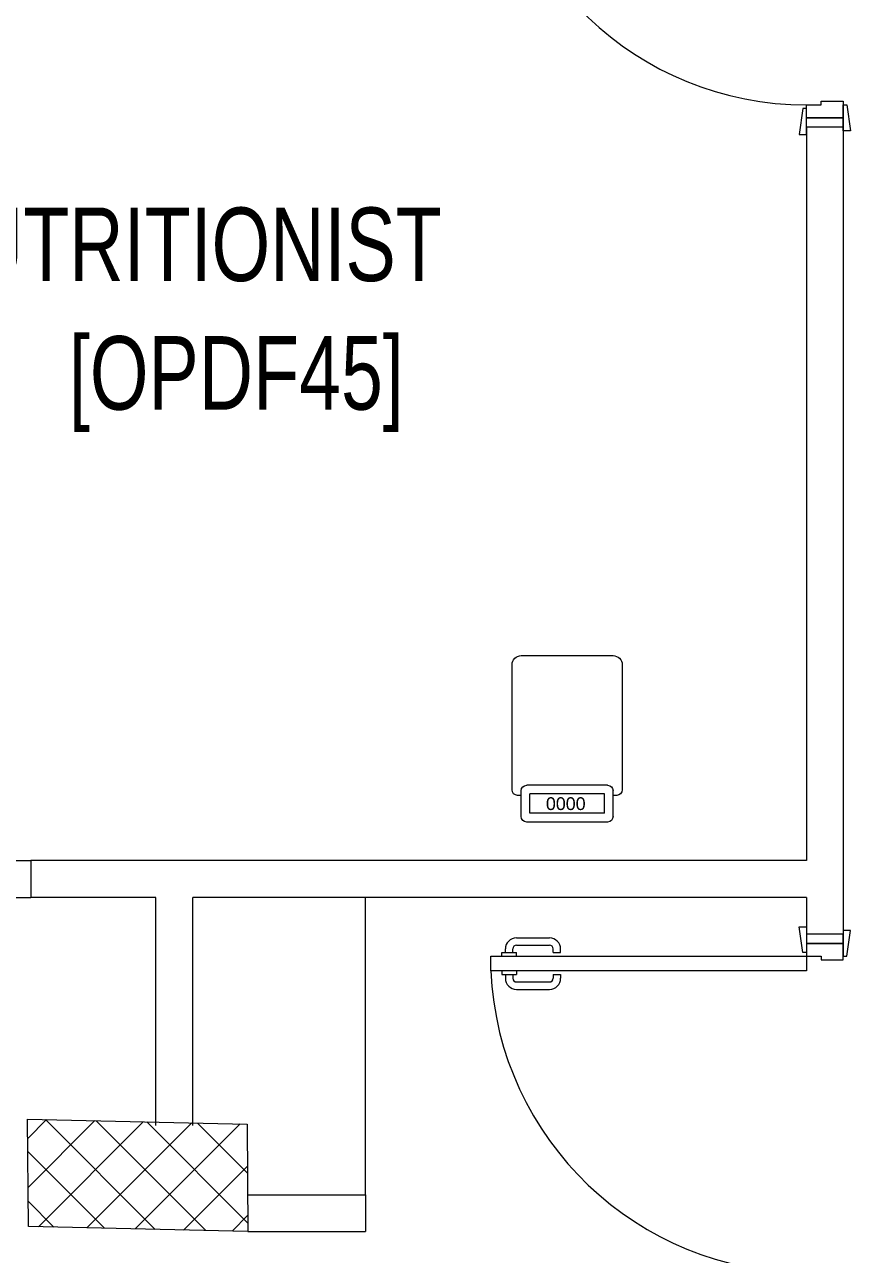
# Model space of a CAD drawing. Header units: millimetres. Extents: x -2143172 to 5255, y -610845 to 279739.
# Drawn here: x -1228018 to -1225768, y -18416 to -15071 of the extents above; entities that cross this region are included whole.
import ezdxf

# ---------------------------------------------------------------- set-up
doc = ezdxf.new("R2010")
doc.units = ezdxf.units.MM
doc.header["$LTSCALE"] = 30
for name, color, linetype, lineweight in [('72_EGR_BASE_TEXT', 7, 'Continuous', 5), ('Aluminum', 7, 'Continuous', 5), ('C-HYDR-CTCH', 6, 'Continuous', 5), ('Hatch', 252, 'Continuous', 5), ('LOADING', 163, 'Continuous', 5), ('Structure', 20, 'Continuous', 5), ('Walls', 32, 'Continuous', 5)]:
    doc.layers.add(name, color=color, linetype=linetype, lineweight=lineweight)
doc.layers.add('Wooden Joinery', color=7, linetype='Continuous', lineweight=5, true_color=0x521300)
doc.styles.get("Standard").update_dxf_attribs({"font": ''})
doc.styles.add('X3G_ENTITY_9EC9', font='swisscl.ttf', dxfattribs={"height": 0.2})
doc.styles.add('X3G_ENTITY_9F38', font='swisscl.ttf', dxfattribs={"height": 0.2})
doc.styles.get('Standard').set_extended_font_data('@Arial Unicode MS')

# ---------------------------------------------------------------- blocks, each defined once
blk = doc.blocks.new('A$C72370EFE')
at = {"layer": 'Wooden Joinery'}
for p, q in [((-0.01, -0.03), (-0.01, -0.07)), ((0, -0.03), (-0.01, -0.03)), ((0.04, -0.03), (0.05, -0.03)), ((0.05, -0.03), (0.05, -0.07)), ((-0.01, -0.04), (-0.02, -0.04)), ((-0.01, -0.06), (-0.02, -0.06)), ((0.05, -0.04), (0.06, -0.04)), ((0.05, -0.06), (0.06, -0.06)), ((-0.05, -0.07), (-0.05, -0.16)), ((-0.03, -0.07), (-0.03, -0.16)), ((0, -0.07), (-0.01, -0.07)), ((0.04, -0.07), (0.05, -0.07)), ((0.07, -0.07), (0.07, -0.16)), ((0.09, -0.07), (0.09, -0.16)), ((-0.01, -0.17), (-0.02, -0.17)), ((-0.01, -0.19), (-0.02, -0.19)), ((-0.01, -0.17), (-0.01, -0.19)), ((0.05, -0.17), (0.06, -0.17)), ((0.05, -0.17), (0.05, -0.19)), ((0.05, -0.19), (0.06, -0.19))]:
    blk.add_line(p, q, dxfattribs=at)
for centre, radius, start, end in [((-0.02, -0.07), 0.03, 90, 180), ((-0.02, -0.07), 0.01, 90, 180), ((0.06, -0.07), 0.03, 0, 90), ((0.06, -0.07), 0.01, 0, 90), ((-0.02, -0.16), 0.03, 180, 270), ((-0.02, -0.16), 0.01, 180, 270), ((0.06, -0.16), 0.01, 270, 0), ((0.06, -0.16), 0.03, 270, 0)]:
    blk.add_arc(centre, radius, start, end, dxfattribs=at)
blk = doc.blocks.new('A$C5DAD61B4')
at = {"layer": 'Wooden Joinery'}
for points in [[(80, 959.1), (80, 969.1), (10, 979.1), (10, 959.1)], [(940, 959.1), (940, 969.1), (1010, 979.1), (1010, 959.1)], [(70, 859.1), (70, 849.1), (0, 839.1), (0, 859.1)], [(120, 859.1), (120, 0), (80, 0), (80, 859.1)], [(950, 859.1), (950, 849.1), (1020, 839.1), (1020, 859.1)]]:
    blk.add_lwpolyline(points, close=True, dxfattribs=at)
for points in [[(45, 859.1), (45, 959.1), (20, 959.1), (20, 859.1), (45, 859.1)], [(45, 859.1), (80, 859.1), (80, 899.1), (90, 899.1), (90, 959.1), (45, 959.1), (45, 859.1)], [(975, 859.1), (940, 859.1), (940, 899.1), (930, 899.1), (930, 959.1), (975, 959.1), (975, 859.1)], [(975, 859.1), (975, 959.1), (1000, 959.1), (1000, 859.1), (975, 859.1)]]:
    blk.add_lwpolyline(points, dxfattribs=at)
blk.add_arc((80, 859.1), 860, 272.666, 0, dxfattribs=at)
at = {"layer": 'Wooden Joinery', "xscale": 999.9999999998854, "yscale": 999.9999999998854, "zscale": 999.9999999998854, "rotation": 180}
blk.add_blockref('A$C72370EFE', (120, 0), dxfattribs=at)
blk = doc.blocks.new('A$C47696aed')
at = {"layer": 'Hatch'}
h = blk.add_hatch(dxfattribs=at)
h.set_pattern_fill('ANSI37', color=256, scale=30)
h.paths.add_polyline_path([(50952.7, 21917.9), (50348.7, 21909.7), (50352.6, 21621.3), (50956.6, 21629.5)])
h.paths.add_polyline_path([(43791.9, 21910.1), (43208.4, 21904.7), (43188.5, 21613.3), (43772, 21618.7)])
h.paths.add_polyline_path([(29414.9, 21902.8), (28815.8, 21898.7), (28810.1, 21605.6), (29409.2, 21609.7)])
h.paths.add_polyline_path([(36600.2, 21904.9), (35999, 21897.4), (35990.7, 21611.8), (36591.9, 21619.3)])
h.paths.add_polyline_path([(22195.7, 21912), (21589.3, 21890.2), (21603.8, 21597.6), (22210.2, 21619.5)])
h.paths.add_polyline_path([(15459.1, 21901.7), (14237.2, 21925.6), (14230.7, 21629.5), (15452.7, 21605.5)])
h.paths.add_polyline_path([(15473.2, 14701.6), (14258.2, 14685.8), (14244.7, 14393.4), (15459.7, 14409.1)])
h.paths.add_polyline_path([(15447.1, 7508.4), (14244, 7492.4), (14238.3, 7199.4), (15441.4, 7215.3)])
h.paths.add_polyline_path([(15465.6, 309.7), (14269, 298.3), (14271.8, 3.8), (15468.5, 15.2)])
h.paths.add_polyline_path([(7830.6, 311.8), (7227.1, 308.1), (7237.7, 22.6), (7841.3, 26.3)])
h.paths.add_polyline_path([(7815.2, 7509.8), (7218.4, 7511.4), (7218.2, 7210.2), (7815.1, 7208.6)])
h.paths.add_polyline_path([(7825.1, 14699.4), (7205.8, 14700.6), (7195.2, 14397.6), (7814.5, 14396.4)])
h.paths.add_polyline_path([(7801.7, 21878.7), (7201.1, 21893.2), (7197.5, 21603.6), (7798.1, 21589.1)])
h.paths.add_polyline_path([(602.6, 21876.9), (0, 21899.6), (1.9, 21611.2), (604.5, 21588.5)])
h.paths.add_polyline_path([(610.4, 7498.6), (8.3, 7491.6), (11.7, 7200), (613.7, 7206.9)])
h.paths.add_polyline_path([(627.9, 303.9), (29.5, 302.9), (34.3, 2.3), (632.7, 3.3)])
h.paths.add_polyline_path([(22214.6, 317.2), (21608.9, 304.3), (21614.6, 3.1), (22220.3, 16)])
h.paths.add_polyline_path([(22208.1, 7509.7), (21613.7, 7492.1), (21615.8, 7195.5), (22210.2, 7213.1)])
h.paths.add_polyline_path([(22199.3, 14717.7), (21600.4, 14710), (21604.4, 14409.9), (22203.4, 14417.6)])
h.paths.add_polyline_path([(29399.7, 14702.4), (28797.7, 14707.1), (28802, 14415), (29403.9, 14410.3)])
h.paths.add_polyline_path([(29403.4, 7519.8), (28799.6, 7502.2), (28813, 7202.1), (29413.1, 7223.2)])
h.paths.add_polyline_path([(29419.5, 303.8), (28815.7, 310.4), (28813.3, 24.7), (29417.2, 18.1)])
h.paths.add_polyline_path([(36618, 314.2), (36020.7, 299.7), (36029.7, 0), (36627, 14.6)])
h.paths.add_polyline_path([(36610.7, 7502.6), (36009.5, 7504.5), (36010.6, 7207.3), (36611.9, 7205.4)])
h.paths.add_polyline_path([(36574.3, 14706.4), (35993.4, 14711.1), (36013.1, 14421.3), (36594, 14416.6)])
h.paths.add_polyline_path([(43777.6, 14705.7), (43180, 14719.4), (43182, 14427.5), (43779.6, 14413.8)])
h.paths.add_polyline_path([(43778.6, 7507.1), (43210.2, 7499.5), (43212, 7205.4), (43780.5, 7213)])
h.paths.add_polyline_path([(43815.7, 310), (43210.4, 307.3), (43211.8, 2.8), (43817, 5.4)])
h.paths.add_polyline_path([(50989.9, 309.5), (50401.9, 325.5), (50388.7, 18.3), (50976.7, 2.3)])
h.paths.add_polyline_path([(50974.1, 7508.9), (50370.9, 7510), (50368.9, 7213.4), (50972.2, 7212.3)])
at = {"layer": 'C-HYDR-CTCH', "color": 4, "elevation": 301873, "flags": 128}
blk.add_lwpolyline([(43779.6, 14413.8), (43182, 14427.5), (43180, 14719.4), (43777.6, 14705.7), (43779.6, 14413.8)], dxfattribs=at)
blk = doc.blocks.new('HF13461A-P')
at = {"layer": 'LOADING'}
for p, q in [((0.0229, 0.4353), (0.0229, 0.3653)), ((0.2579, 0.4503), (0.0379, 0.4503)), ((0.2729, 0.4353), (0.2729, 0.3653)), ((0.2493, 0.4266), (0.0466, 0.4266)), ((0.0466, 0.4266), (0.0466, 0.3739)), ((0.2493, 0.4266), (0.2493, 0.3739)), ((0.0229, 0.3778), (0.0129, 0.3778)), ((0.2493, 0.3739), (0.0466, 0.3739)), ((0.2829, 0.3778), (0.2729, 0.3778)), ((-0.0021, 0.3628), (-0.0021, 0.0228)), ((0.2579, 0.3503), (0.0379, 0.3503)), ((0.2979, 0.0228), (0.2979, 0.3628)), ((0.0229, -0.0022), (0.2729, -0.0022))]:
    blk.add_line(p, q, dxfattribs=at)
for centre, radius, start, end in [((0.0379, 0.4353), 0.015, 90, 180), ((0.2579, 0.4353), 0.015, 0, 90), ((0.0129, 0.3628), 0.015, 90, 180), ((0.2829, 0.3628), 0.015, 0, 90), ((0.0379, 0.3653), 0.015, 180, 270), ((0.2579, 0.3653), 0.015, 270, 0), ((0.0229, 0.0228), 0.025, 180, 270), ((0.2729, 0.0228), 0.025, 270, 0)]:
    blk.add_arc(centre, radius, start, end, dxfattribs=at)
blk.add_text('0000', height=0.03477, dxfattribs=at).set_placement((0.0901, 0.3829))

msp = doc.modelspace()

# ---------------------------------------------------------------- linework, layer by layer
at = {"layer": 'Aluminum', "color": 5}
for p, q in [((-1228801.8, -17344.7), (-1228001.8, -17344.7)), ((-1228801.8, -17444.7), (-1228001.8, -17444.7))]:
    msp.add_line(p, q, dxfattribs=at)
at = {"layer": 'Walls'}
for p, q in [((-1225890.9, -15349.7), (-1225890.9, -17344.7)), ((-1225790.9, -15349.7), (-1225890.9, -15349.7)), ((-1225790.9, -15349.7), (-1225790.9, -17544.7)), ((-1225890.9, -17344.7), (-1228001.8, -17344.7)), ((-1228001.8, -17344.7, 0), (-1228001.8, -17444.7, 0)), ((-1227660.9, -17444.7), (-1228001.8, -17444.7)), ((-1227660.9, -18064.7), (-1227660.9, -17444.7)), ((-1225890.9, -17444.7), (-1227560.9, -17444.7)), ((-1227560.9, -18064.7), (-1227560.9, -17444.7)), ((-1225890.9, -17444.7), (-1225890.9, -17544.7)), ((-1225790.9, -17544.7), (-1225890.9, -17544.7)), ((-1227411.3, -18253.2, 301873), (-1227090.9, -18253.2, 301873)), ((-1227090.9, -18253.2, 301873), (-1227090.9, -18353.2, 301873)), ((-1227410.6, -18353.2, 301873), (-1227090.9, -18353.2, 301873))]:
    msp.add_line(p, q, dxfattribs=at)
at = {"layer": 'Wooden Joinery'}
msp.add_line((-1227090.9, -18253.2, 301873), (-1227090.9, -17444.7), dxfattribs=at)

# ---------------------------------------------------------------- block references
at = {"layer": 'LOADING', "lineweight": 0, "xscale": -1000, "yscale": 1000, "zscale": 1000, "rotation": 180}
msp.add_blockref('HF13461A-P', (-1226689.9, -16789.4, -0.1), dxfattribs=at)
at = {"layer": 'Structure', "color": 3}
msp.add_blockref('A$C47696aed', (-1271190.2, -32767, 0), dxfattribs=at)
at = {"layer": 'Wooden Joinery', "rotation": 270}
for p in [(-1226749.9, -14349.7), (-1226749.9, -17524.7)]:
    msp.add_blockref('A$C5DAD61B4', p, dxfattribs=at)

# ---------------------------------------------------------------- texts
at = {"layer": '72_EGR_BASE_TEXT', "char_height": 200, "attachment_point": 2}
for s, insert, style in [('HOSPITAL NUTRITIONIST', (-1228136.1, -15568.6, 0), 'X3G_ENTITY_9EC9'), ('[OPDF45]', (-1227442.1, -15918.3), 'X3G_ENTITY_9F38')]:
    msp.add_mtext(s, dxfattribs=dict(at, insert=insert, style=style))

doc.saveas('drawing.dxf')
